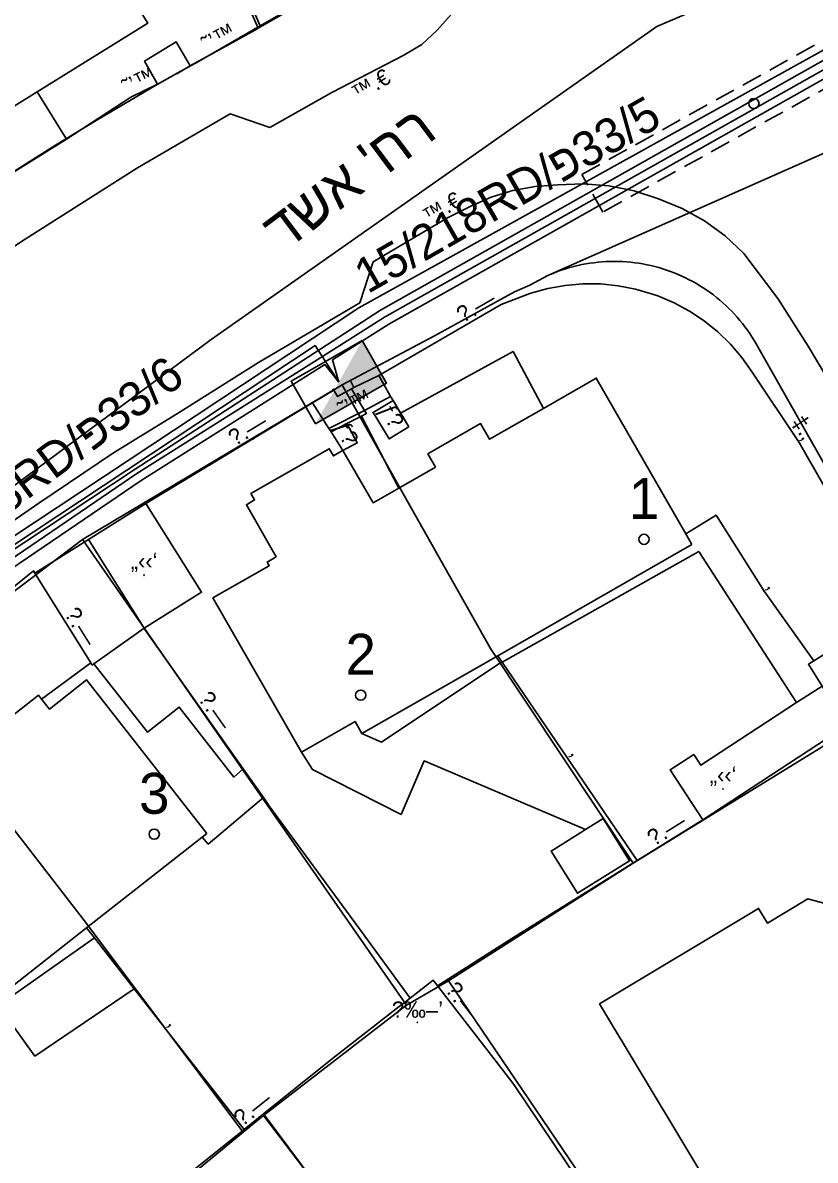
# Model space of a CAD drawing. Header units: metres. Extents: x 218299 to 220222, y 572714 to 574340.
# Drawn here: x 218944.1 to 218982.8, y 573339.2 to 573394.8 of the extents above; entities that cross this region are included whole.
import ezdxf
from ezdxf.enums import TextEntityAlignment as Align

# ---------------------------------------------------------------- set-up
doc = ezdxf.new("R2010")
doc.units = ezdxf.units.M
doc.header["$MEASUREMENT"] = 0
doc.linetypes.add('DASH15', pattern=[1.5, 1, -0.5])
for name, color, linetype in [('1601', 44, 'LANDBORDER'), ('1602', 44, 'Continuous'), ('1603', 44, 'Continuous'), ('6091', 102, 'CABLEUNDEXIST03'), ('6151', 102, 'CABLEUNDEXIST03'), ('6261', 7, 'Continuous'), ('6701', 7, 'DASH15'), ('6916', 7, 'Continuous'), ('A_POINTS', 2, 'Continuous'), ('I_OTHER', 7, 'Continuous'), ('M2200', 253, 'Continuous'), ('M2207', 253, 'Continuous'), ('M2401', 7, 'Continuous'), ('M2404', 7, 'Continuous'), ('M2407', 253, 'Continuous'), ('M2408', 253, 'Continuous'), ('M2412', 253, 'Continuous'), ('M2420', 253, 'Continuous'), ('M2601', 253, 'Continuous'), ('M2602', 253, 'Continuous'), ('M2604', 253, 'Continuous'), ('M2605', 253, 'Continuous'), ('M2612', 253, 'Continuous'), ('M2804', 253, 'Continuous')]:
    doc.layers.add(name, color=color, linetype=linetype)
doc.styles.add('HEBTXT', font='HEBTXT')
doc.styles.add('MAVAT_HEBTXT', font='HEBTXT')
doc.linetypes.add('CABLEUNDEXIST03', pattern='A,3.5,[222,elecad.shx,S=0.01,R=0,X=0,Y=0],1.5', length=5)
doc.linetypes.add('LANDBORDER', pattern='A,6.25,[208,elecad.shx,S=0.02,R=0,X=-0.6,Y=0],12.5,[208,elecad.shx,S=0.02,R=180,X=0.6,Y=0],6.25', length=25)

# ---------------------------------------------------------------- blocks, each defined once
blk = doc.blocks.new('6261')
blk.add_lwpolyline([(-2, -1.2), (2, -1.2), (2, 1.2), (-2, 1.2)], close=True)
at = {"color": 0}
blk.add_solid([(2, 1.2), (-2, -1.2), (2, -1.2)], dxfattribs=at)
at = {"color": 0, "style": 'HEBTXT'}
blk.add_attdef('PIL_NAME', (2.689, 2.418), '', height=1.7, dxfattribs=at)
at = {"style": 'HEBTXT'}
blk.add_attdef('CAMUT_MONIM', (2.489, 0.218), '', height=1.7, dxfattribs=at)
at = {"color": 0, "style": 'HEBTXT', "flags": 1}
for tag, p in [('TYPE', (2.585, -1.773)), ('MAP_TYPE', (2.689, -3.782))]:
    blk.add_attdef(tag, p, '', height=1.7, dxfattribs=at)
blk = doc.blocks.new('6916')
at = {"layer": 'A_POINTS'}
blk.add_circle((0, 0), 0.25, dxfattribs=at)
at = {"color": 0, "style": 'HEBTXT'}
for tag, p in [('HTCH', (0.006, 3.527)), ('PIPE', (0.049, 1.33))]:
    blk.add_attdef(tag, text='', height=1.7, dxfattribs=at).set_placement(p, align=Align.MIDDLE_CENTER)
blk = doc.blocks.new('1603')
at = {"layer": 'A_POINTS'}
blk.add_circle((0, 0), 0.25, dxfattribs=at)
at = {"color": 0, "style": 'HEBTXT'}
blk.add_attdef('PARCEL_NUM', text='', height=2, dxfattribs=at).set_placement((0, 1), align=Align.CENTER)
at = {"color": 0, "style": 'HEBTXT', "flags": 1}
blk.add_attdef('LOT_NUM', text='', height=2, dxfattribs=at).set_placement((0, -2.5), align=Align.CENTER)
blk = doc.blocks.new('M2404')
blk.add_circle((0, 0), 0.025)
at = {"style": 'MAVAT_HEBTXT'}
blk.add_attdef('NAME', text='', height=0.8, dxfattribs=at).set_placement((0, 1.59), align=Align.MIDDLE)
blk = doc.blocks.new('M2804')
blk.add_circle((0, 0), 0.025)
at = {"style": 'MAVAT_HEBTXT'}
blk.add_attdef('NAME', text='', height=0.8, dxfattribs=at).set_placement((0, 1.59), align=Align.MIDDLE)
blk = doc.blocks.new('M2601')
blk.add_circle((0, 0), 0.025)
at = {"style": 'MAVAT_HEBTXT'}
blk.add_attdef('NAME', text='', height=0.8, dxfattribs=at).set_placement((0, 1.59), align=Align.MIDDLE)
blk = doc.blocks.new('M2604')
blk.add_circle((0, 0), 0.025)
at = {"style": 'MAVAT_HEBTXT'}
blk.add_attdef('NAME', text='', height=0.8, dxfattribs=at).set_placement((0, 1.59), align=Align.MIDDLE)
blk = doc.blocks.new('M2605')
blk.add_circle((0, 0), 0.025)
at = {"style": 'MAVAT_HEBTXT'}
blk.add_attdef('NAME', text='', height=0.8, dxfattribs=at).set_placement((0, 1.59), align=Align.MIDDLE)
blk = doc.blocks.new('M2612')
blk.add_circle((0, 0), 0.025)
at = {"style": 'MAVAT_HEBTXT'}
blk.add_attdef('NAME', text='', height=0.8, dxfattribs=at).set_placement((0, 1.59), align=Align.MIDDLE)
blk = doc.blocks.new('M2207')
blk.add_circle((0, 0), 0.025)
at = {"style": 'MAVAT_HEBTXT'}
blk.add_attdef('NAME', text='', height=0.8, dxfattribs=at).set_placement((0, 1.59), align=Align.MIDDLE)
blk = doc.blocks.new('M2412')
blk.add_circle((0, 0), 0.025)
at = {"style": 'MAVAT_HEBTXT'}
blk.add_attdef('NAME', text='', height=0.8, dxfattribs=at).set_placement((0, 1.59), align=Align.MIDDLE)
blk = doc.blocks.new('111')
at = {"layer": 'M2200'}
for points in [[(218936.167, 573395.011, 568.91), (218937.753, 573395.631, 568.894), (218942.687, 573397.561, 568.845), (218947.326, 573399.375, 568.8), (218950.206, 573394.78, 569.04), (218944.802, 573391.426, 568.968), (218939.68, 573388.246, 568.901), (218932.023, 573383.493, 568.8), (218932.023, 573383.493, 568.8), (218929.45, 573387.324, 568.8), (218927.124, 573390.786, 568.8), (218927.508, 573390.995, 568.8), (218926.212, 573393.063, 568.08), (218928.271, 573394.353, 568.08), (218929.558, 573392.299, 568.8), (218931.47, 573393.497, 569.04), (218931.891, 573392.826, 569.04), (218934.334, 573394.481, 569.04), (218934.684, 573394.073, 569.04)], [(218976.798, 573369.28, 568.32), (218967.315, 573363.843, 568.461), (218960.678, 573360.037, 568.56), (218960.678, 573360.037, 568.56), (218960.341, 573360.625, 568.8), (218957.72, 573359.122, 568.56), (218957.72, 573359.122, 568.56), (218953.391, 573366.671, 568.56), (218956.142, 573368.248, 568.8), (218956.041, 573368.424, 568.8), (218956.489, 573368.681, 568.8), (218955.027, 573371.231, 568.32), (218955.43, 573371.462, 568.44), (218955.252, 573371.771, 568.44), (218959.082, 573373.967, 568.44), (218959.281, 573373.619, 568.44), (218959.643, 573373.827, 568.253), (218959.746, 573373.886, 568.2), (218959.746, 573373.886, 568.2), (218961.217, 573371.322, 568.68), (218962.479, 573372.045, 568.68), (218964.263, 573373.068, 568.68), (218963.891, 573373.717, 568.44), (218966.475, 573375.199, 568.44), (218966.917, 573374.429, 568.8), (218969.554, 573375.941, 568.557), (218972.131, 573377.419, 568.32), (218976.498, 573369.802, 568.32)], [(218953.101, 573355.154, 568.08), (218952.863, 573354.967, 568.075), (218947.218, 573350.535, 567.959), (218941.436, 573345.996, 567.84), (218939.271, 573348.772, 567.883), (218938.037, 573350.354, 567.908), (218935.51, 573353.594, 567.96), (218935.849, 573353.882, 567.96), (218933.161, 573357.313, 567.72), (218937.43, 573360.656, 567.6), (218937.43, 573360.656, 567.6), (218938.559, 573359.214, 567.6), (218939.628, 573360.051, 567.6), (218941.251, 573357.978, 567.84), (218941.251, 573357.978, 567.84), (218941.329, 573358.039, 567.85), (218943.052, 573359.388, 568.08), (218942.518, 573360.07, 567.72), (218943.487, 573360.83, 567.72), (218944.872, 573361.915, 567.72), (218945.019, 573361.728, 567.82), (218945.401, 573361.24, 568.08), (218947.219, 573362.664, 568.08)], [(218990.484, 573340.15, 571.021), (218987.849, 573338.565, 571.44), (218988.319, 573337.784, 571.44), (218988.169, 573337.694, 571.435), (218980.537, 573333.104, 571.2), (218972.29, 573346.816, 571.44), (218980.057, 573351.488, 571.44), (218980.489, 573350.771, 571.44), (218982.472, 573351.963, 571.2), (218983.61, 573351.654, 571.2), (218983.977, 573351.04, 571.19)]]:
    blk.add_polyline3d(points, close=True, dxfattribs=at)
at = {"layer": 'M2207'}
for points in [[(218944.802, 573391.426, 568.755), (218939.68, 573388.246, 568.755), (218941.12, 573385.927, 568.53), (218941.12, 573385.927, 568.53), (218946.242, 573389.106, 568.53), (218946.242, 573389.106, 568.53), (218944.802, 573391.426, 568.755)], [(218947.314, 573369.523, 566.94), (218947.314, 573369.523, 566.94), (218950.028, 573365.191, 566.94), (218950.028, 573365.191, 566.94), (218950.028, 573365.191, 566.94), (218952.836, 573366.951, 566.94), (218950.122, 573371.282, 566.94), (218950.122, 573371.282, 566.94), (218947.314, 573369.523, 566.94)], [(218986.843, 573366.143, 568.86), (218986.735, 573366.076, 568.86), (218982.758, 573363.591, 568.86), (218982.497, 573363.429, 568.86), (218982.497, 573363.429, 568.86), (218983.162, 573362.364, 568.86), (218984.371, 573360.428, 568.86), (218984.371, 573360.428, 568.86), (218988.66, 573363.106, 568.86), (218988.66, 573363.106, 568.86), (218988.717, 573363.142, 568.86), (218988.717, 573363.142, 568.86), (218986.843, 573366.143, 568.86)], [(218983.162, 573362.364, 567.9), (218981.92, 573361.552, 567.9), (218977.24, 573358.492, 567.9), (218976.894, 573359.021, 567.3), (218975.734, 573358.263, 567.3), (218977.33, 573355.823, 567.3), (218977.33, 573355.823, 567.3), (218984.371, 573360.428, 567.9)], [(218972.462, 573355.88, 568.02), (218973.751, 573353.814, 568.02), (218971.21, 573352.229, 568.02), (218969.921, 573354.295, 568.02), (218971.191, 573355.088, 568.02), (218971.595, 573355.34, 568.02), (218972.462, 573355.88, 568.02)]]:
    blk.add_polyline3d(points, close=True, dxfattribs=at)
at = {"layer": 'M2401'}
for points in [[(218914.177, 573359.592, 563.974), (218917.407, 573362.322, 564.094), (218917.64, 573364.127, 564.094), (218923.467, 573369.159, 564.454), (218927.459, 573372.308, 564.574), (218934.452, 573377.593, 564.574), (218939.895, 573381.363, 564.694), (218944.219, 573384.212, 564.814), (218949.7, 573387.698, 564.814), (218954.229, 573390.338, 564.814), (218956.178, 573389.676, 564.814), (218959.209, 573391.382, 564.934), (218962.718, 573393.208, 565.054), (218963.604, 573393.735, 565.054), (218964.359, 573394.435, 565.054), (218965.443, 573395.665, 565.125)], [(218984.909, 573374.9, 565.894), (218982.491, 573378.988, 565.774), (218981.006, 573381.318, 565.671), (218979.335, 573383.518, 565.534), (218978.431, 573384.371, 565.472), (218977.42, 573385.111, 565.411), (218976.325, 573385.719, 565.351), (218975.172, 573386.182, 565.294), (218973.983, 573386.574, 565.242), (218972.747, 573386.823, 565.184), (218971.491, 573386.921, 565.121), (218970.242, 573386.868, 565.054), (218969.144, 573386.793, 565.054), (218968.056, 573386.591, 565.054), (218966.997, 573386.266, 565.054), (218965.99, 573385.826, 565.054), (218964.861, 573385.263, 565.054), (218961.22, 573383.11, 565.054), (218960.565, 573381.107, 565.054), (218955.614, 573378.184, 564.934), (218951.667, 573375.69, 564.814), (218948.539, 573373.772, 564.574), (218944.879, 573371.309, 564.454), (218941.54, 573369.015, 564.454)]]:
    blk.add_polyline3d(points, dxfattribs=at)
at = {"layer": 'M2404'}
for points in [[(218914.177, 573359.592, 563.974), (218917.407, 573362.322, 564.094), (218917.64, 573364.127, 564.094), (218923.467, 573369.159, 564.454), (218927.459, 573372.308, 564.574), (218934.452, 573377.593, 564.574), (218939.895, 573381.363, 564.694), (218944.219, 573384.212, 564.814), (218949.7, 573387.698, 564.814), (218954.229, 573390.338, 564.814), (218956.178, 573389.676, 564.814), (218959.209, 573391.382, 564.934), (218962.718, 573393.208, 565.054), (218963.604, 573393.735, 565.054), (218964.359, 573394.435, 565.054), (218965.443, 573395.665, 565.125)], [(218984.909, 573374.9, 565.894), (218982.491, 573378.988, 565.774), (218981.006, 573381.318, 565.671), (218979.335, 573383.518, 565.534), (218978.431, 573384.371, 565.472), (218977.42, 573385.111, 565.411), (218976.325, 573385.719, 565.351), (218975.172, 573386.182, 565.294), (218973.983, 573386.574, 565.242), (218972.747, 573386.823, 565.184), (218971.491, 573386.921, 565.121), (218970.242, 573386.868, 565.054), (218969.144, 573386.793, 565.054), (218968.056, 573386.591, 565.054), (218966.997, 573386.266, 565.054), (218965.99, 573385.826, 565.054), (218964.861, 573385.263, 565.054), (218961.22, 573383.11, 565.054), (218960.565, 573381.107, 565.054), (218955.614, 573378.184, 564.934), (218951.667, 573375.69, 564.814), (218948.539, 573373.772, 564.574), (218944.879, 573371.309, 564.454), (218941.54, 573369.015, 564.454)]]:
    blk.add_polyline3d(points, dxfattribs=at)
at = {"layer": 'M2407'}
for points in [[(218962.563, 573375.71, 565.727), (218968.065, 573378.726, 565.907), (218969.554, 573375.941, 565.907)], [(218967.523, 573363.537, 565.997), (218977.135, 573368.943, 565.997), (218981.92, 573361.552, 566.177)], [(218945.019, 573361.728, 565.134), (218947.428, 573363.5, 565.134)], [(218947.58, 573363.447, 565.134), (218950.193, 573360.112, 565.314), (218951.748, 573361.333, 565.314), (218954.414, 573357.913, 565.494), (218954.875, 573358.313, 565.494)], [(218967.512, 573363.553, 566.034), (218961.629, 573359.625, 566.034), (218960.678, 573360.037, 566.034)], [(218957.72, 573359.122, 566.034), (218958.257, 573358.274, 566.034), (218962.592, 573356.073, 566.034), (218963.716, 573358.704, 566.034), (218971.595, 573355.34, 566.034)], [(218955.857, 573356.919, 565.457), (218953.163, 573354.631, 565.457), (218952.863, 573354.967, 565.457)], [(218949.539, 573347.563, 565.65), (218944.695, 573344.265, 565.56), (218942.894, 573346.737, 565.56), (218947.603, 573350.043, 565.56)]]:
    blk.add_polyline3d(points, dxfattribs=at)
at = {"layer": 'M2408'}
for points in [[(218961.138, 573397.735, 565.305), (218955.612, 573394.529, 565.125)], [(218961.503, 573377.553, 565.099), (218960.276, 573376.961, 565.099)], [(218958.26, 573376.205, 565.099), (218959.3, 573376.826, 565.099)], [(218947.314, 573369.523, 564.559), (218944.691, 573367.881, 564.559)]]:
    blk.add_polyline3d(points, dxfattribs=at)
at = {"layer": 'M2412'}
for points in [[(218962.971, 573375.033, 565.945), (218962.971, 573375.033, 565.945), (218961.999, 573374.447, 565.945), (218961.223, 573375.736, 565.195), (218962.194, 573376.322, 565.195), (218962.194, 573376.322, 565.195), (218962.971, 573375.033, 565.945)], [(218959.746, 573373.886, 565.795), (218960.443, 573374.255, 565.795), (218960.443, 573374.255, 565.795), (218960.443, 573374.255, 565.795), (218959.938, 573375.208, 565.12), (218959.938, 573375.208, 565.12), (218959.938, 573375.208, 565.12), (218959.165, 573374.793, 565.12)]]:
    blk.add_polyline3d(points, close=True, dxfattribs=at)
at = {"layer": 'M2420', "linetype": 'Continuous', "lineweight": -3}
blk.add_lwpolyline([(218815, 573271.12), (218820.09, 573275.12), (218861.3, 573307.12), (218922.3, 573356.31), (218953.3, 573379.31), (218975.09, 573394.62), (219016.09, 573412.12), (219055, 573427.19), (219099.41, 573445.88), (219110.2, 573450.38), (219123.3, 573457.88), (219130.09, 573462.38), (219137.3, 573467.38), (219141.09, 573470.12), (219151.91, 573480.62), (219163.91, 573496.88), (219171.3, 573512.19), (219176.8, 573527.5), (219181.7, 573546.81)], dxfattribs=at)
at = {"layer": 'M2601'}
for points in [[(218960.657, 573375.564, 567.482), (218962.479, 573372.045, 567.482)], [(218976.498, 573369.802, 567.595), (218977.985, 573370.714, 567.595), (218980.328, 573366.999, 567.595), (218980.328, 573366.999, 567.595)], [(218980.328, 573366.999, 568.195), (218982.758, 573363.591, 568.195)], [(218967.315, 573363.843, 568.045), (218967.512, 573363.553, 568.039), (218967.523, 573363.537, 568.039), (218972.527, 573356.186, 567.895), (218974.126, 573353.828, 567.895)], [(218947.218, 573350.535, 566.582), (218947.603, 573350.043, 566.582), (218949.539, 573347.563, 566.582), (218951.011, 573345.679, 566.582), (218954.914, 573340.682, 566.732)], [(218955.857, 573341.439, 569.47), (218959.635, 573336.391, 569.47), (218963.042, 573332.139, 569.47)]]:
    blk.add_polyline3d(points, dxfattribs=at)
at = {"layer": 'M2602'}
for points in [[(218951.552, 573403.772, 567.33), (218955.612, 573394.529, 566.88), (218955.612, 573394.529, 566.88)], [(218952.275, 573392.693, 566.28), (218951.597, 573393.862, 566.355), (218950.055, 573392.927, 566.355), (218950.683, 573391.801, 566.355), (218950.683, 573391.801, 566.355)], [(218952.275, 573392.693, 566.58), (218951.624, 573392.3, 566.58)], [(218960.097, 573377.317, 566.507), (218960.276, 573376.961, 566.507), (218960.276, 573376.961, 566.507), (218960.162, 573376.897, 566.507), (218959.484, 573376.515, 566.507), (218959.3, 573376.826, 566.507), (218959.259, 573376.896, 566.507)], [(218959.938, 573375.208, 565.907), (218960.657, 573375.564, 565.907), (218960.894, 573375.682, 565.907), (218960.805, 573375.83, 565.907), (218960.162, 573376.897, 565.907)], [(218956.133, 573356.528, 567.107), (218960.511, 573350.554, 567.298)], [(218960.511, 573350.554, 567.298), (218963.038, 573347.105, 567.407)]]:
    blk.add_polyline3d(points, dxfattribs=at)
at = {"layer": 'M2604'}
blk.add_polyline3d([(218986.735, 573366.076, 568.345), (218982.047, 573374.268, 568.045), (218979.74, 573377.717, 568.045), (218979.246, 573378.421, 568.001), (218978.688, 573379.076, 567.963), (218978.072, 573379.676, 567.933), (218977.402, 573380.217, 567.911), (218976.686, 573380.695, 567.897), (218975.928, 573381.104, 567.891), (218975.136, 573381.441, 567.893), (218974.877, 573381.533, 567.895), (218974.877, 573381.533, 567.895)], dxfattribs=at)
at = {"layer": 'M2605'}
for points in [[(218949.388, 573391.16, 565.53), (218949.388, 573391.16, 565.53), (218946.242, 573389.106, 565.53)], [(218974.877, 573381.533, 565.945), (218974.047, 573381.775, 565.945), (218973.198, 573381.939, 565.945), (218972.337, 573382.024, 565.945), (218971.473, 573382.029, 565.945), (218970.611, 573381.954, 565.945), (218969.76, 573381.8, 565.945), (218968.927, 573381.567, 565.945), (218968.119, 573381.259, 565.945), (218967.486, 573381.023, 565.945), (218961.503, 573377.553, 565.945), (218961.503, 573377.553, 565.945), (218961.971, 573376.695, 565.945), (218962.072, 573376.525, 565.945), (218962.194, 573376.322, 565.945), (218962.563, 573375.71, 565.945), (218962.971, 573375.033, 565.945)], [(218959.746, 573373.886, 565.945), (218959.746, 573373.886, 565.945), (218959.165, 573374.793, 565.945), (218959.064, 573374.95, 565.945), (218958.26, 573376.205, 565.945), (218958.26, 573376.205, 565.945), (218950.122, 573371.282, 565.495)], [(218960.443, 573374.255, 565.907), (218959.938, 573375.208, 565.907)], [(218950.028, 573365.191, 565.457), (218947.58, 573363.447, 565.312), (218947.498, 573363.388, 565.307), (218947.428, 573363.5, 565.307), (218944.691, 573367.881, 565.307), (218944.619, 573367.997, 565.307), (218943.507, 573367.079, 565.307)], [(218950.028, 573365.191, 565.907), (218950.073, 573365.128, 565.907), (218954.875, 573358.313, 565.907), (218955.857, 573356.919, 565.907), (218955.857, 573356.919, 565.907), (218956.133, 573356.528, 565.907), (218956.133, 573356.528, 565.907)], [(218977.33, 573355.823, 567.352), (218974.126, 573353.828, 567.352), (218970.597, 573351.631, 567.352)], [(218970.597, 573351.631, 567.352), (218967.996, 573350.012, 567.352), (218964.371, 573347.71, 567.488)], [(218962.497, 573346.685, 567.952), (218962.806, 573346.925, 567.952), (218962.806, 573346.925, 567.952), (218963.038, 573347.105, 567.952), (218964.163, 573347.979, 567.952), (218967.507, 573343.644, 568.335)], [(218948.884, 573335.842, 567.952), (218954.914, 573340.682, 567.952), (218955.857, 573341.439, 567.952), (218959.232, 573344.148, 567.952), (218962.497, 573346.685, 567.952)], [(218967.507, 573343.644, 568.335), (218968.092, 573342.885, 568.402), (218971.343, 573338.046, 568.702), (218977.525, 573329.088, 568.852), (218980.124, 573325.378, 568.702), (218979.998, 573325.298, 568.702)]]:
    blk.add_polyline3d(points, dxfattribs=at)
at = {"layer": 'M2612'}
for points in [[(218955.612, 573394.529, 566.88), (218955.468, 573394.449, 566.873), (218952.275, 573392.693, 566.73), (218952.275, 573392.693, 566.73), (218952.275, 573392.693, 566.73)], [(218949.388, 573391.16, 566.88), (218950.683, 573391.801, 566.805)], [(218962.072, 573376.525, 566.807), (218960.805, 573375.83, 566.807), (218959.064, 573374.95, 566.807)]]:
    blk.add_polyline3d(points, dxfattribs=at)
at = {"layer": 'M2207'}
ref = blk.add_blockref('M2207', (218950.03, 573367.785), dxfattribs=dict(at, xscale=0.5, yscale=0.5, zscale=0.5))
ref.add_attrib('NAME', '„‹‹‘', dxfattribs={"layer": '0', "height": 0.8, "style": 'MAVAT_HEBTXT'}).set_placement((218950.03, 573368.41), align=Align.MIDDLE)
ref = blk.add_blockref('M2207', (218978.329, 573357.33), dxfattribs=dict(at, xscale=0.5, yscale=0.5, zscale=0.5))
ref.add_attrib('NAME', '„‹‹‘', dxfattribs={"layer": '0', "height": 0.8, "style": 'MAVAT_HEBTXT'}).set_placement((218978.329, 573357.955), align=Align.MIDDLE)
at = {"layer": 'M2404'}
ref = blk.add_blockref('M2404', (218960.827, 573392.224), dxfattribs=dict(at, xscale=0.5, yscale=0.5, zscale=0.5))
ref.add_attrib('NAME', '™.€', dxfattribs={"layer": '0', "height": 0.8, "rotation": 30.5961, "style": 'MAVAT_HEBTXT'}).set_placement((218961.107, 573391.75), align=Align.MIDDLE)
ref = blk.add_blockref('M2404', (218964.861, 573385.263), dxfattribs=dict(at, xscale=0.5, yscale=0.5, zscale=0.5))
ref.add_attrib('NAME', '™.€', dxfattribs={"layer": '0', "height": 0.8, "rotation": 30.5961, "style": 'MAVAT_HEBTXT'}).set_placement((218964.581, 573385.736), align=Align.MIDDLE)
at = {"layer": 'M2412'}
ref = blk.add_blockref('M2412', (218961.223, 573375.736), dxfattribs=dict(at, xscale=0.5, yscale=0.5, zscale=0.5))
ref.add_attrib('NAME', 'ƒ\x8e', dxfattribs={"layer": '0', "height": 0.8, "rotation": 301.0634, "style": 'MAVAT_HEBTXT'}).set_placement((218962.04, 573375.538), align=Align.MIDDLE)
ref = blk.add_blockref('M2412', (218960.219, 573374.677), dxfattribs=dict(at, xscale=0.5, yscale=0.5, zscale=0.5))
ref.add_attrib('NAME', 'ƒ\x8e', dxfattribs={"layer": '0', "height": 0.8, "rotation": 297.8892, "style": 'MAVAT_HEBTXT'}).set_placement((218959.82, 573374.703), align=Align.MIDDLE)
at = {"layer": 'M2601'}
ref = blk.add_blockref('M2601', (218980.328, 573366.999), dxfattribs=dict(at, xscale=0.5, yscale=0.5, zscale=0.5))
ref.add_attrib('NAME', '‚', dxfattribs={"layer": '0', "height": 0.8, "rotation": 304.2411, "style": 'MAVAT_HEBTXT'}).set_placement((218980.783, 573367.308), align=Align.MIDDLE)
ref = blk.add_blockref('M2601', (218970.722, 573358.837), dxfattribs=dict(at, xscale=0.5, yscale=0.5, zscale=0.5))
ref.add_attrib('NAME', '‚', dxfattribs={"layer": '0', "height": 0.8, "rotation": 304.2411, "style": 'MAVAT_HEBTXT'}).set_placement((218971.177, 573359.146), align=Align.MIDDLE)
ref = blk.add_blockref('M2601', (218951.066, 573345.608), dxfattribs=dict(at, xscale=0.5, yscale=0.5, zscale=0.5))
ref.add_attrib('NAME', '‚', dxfattribs={"layer": '0', "height": 0.8, "rotation": 307.9963, "style": 'MAVAT_HEBTXT'}).set_placement((218951.5, 573345.946), align=Align.MIDDLE)
at = {"layer": 'M2604'}
ref = blk.add_blockref('M2604', (218981.767, 573374.687), dxfattribs=dict(at, xscale=0.5, yscale=0.5, zscale=0.5))
ref.add_attrib('NAME', '‡.‚', dxfattribs={"layer": '0', "height": 0.8, "rotation": 303.7697, "style": 'MAVAT_HEBTXT'}).set_placement((218982.224, 573374.993), align=Align.MIDDLE)
at = {"layer": 'M2605'}
ref = blk.add_blockref('M2605', (218966.517, 573380.461), dxfattribs=dict(at, xscale=0.5, yscale=0.5, zscale=0.5))
ref.add_attrib('NAME', '\x9a.—', dxfattribs={"layer": '0', "height": 0.8, "rotation": 30.1128, "style": 'MAVAT_HEBTXT'}).set_placement((218966.241, 573380.937), align=Align.MIDDLE)
ref = blk.add_blockref('M2605', (218955.368, 573374.455), dxfattribs=dict(at, xscale=0.5, yscale=0.5, zscale=0.5))
ref.add_attrib('NAME', '\x9a.—', dxfattribs={"layer": '0', "height": 0.8, "rotation": 31.1698, "style": 'MAVAT_HEBTXT'}).set_placement((218955.083, 573374.926), align=Align.MIDDLE)
ref = blk.add_blockref('M2605', (218946.5, 573364.984), dxfattribs=dict(at, xscale=0.5, yscale=0.5, zscale=0.5))
ref.add_attrib('NAME', '\x9a.—', dxfattribs={"layer": '0', "height": 0.8, "rotation": 301.9929, "style": 'MAVAT_HEBTXT'}).set_placement((218946.967, 573365.276), align=Align.MIDDLE)
ref = blk.add_blockref('M2605', (218953.081, 573360.86), dxfattribs=dict(at, xscale=0.5, yscale=0.5, zscale=0.5))
ref.add_attrib('NAME', '\x9a.—', dxfattribs={"layer": '0', "height": 0.8, "rotation": 305.1693, "style": 'MAVAT_HEBTXT'}).set_placement((218953.53, 573361.176), align=Align.MIDDLE)
ref = blk.add_blockref('M2605', (218975.842, 573354.896), dxfattribs=dict(at, xscale=0.5, yscale=0.5, zscale=0.5))
ref.add_attrib('NAME', '\x9a.—', dxfattribs={"layer": '0', "height": 0.8, "rotation": 31.9072, "style": 'MAVAT_HEBTXT'}).set_placement((218975.551, 573355.363), align=Align.MIDDLE)
ref = blk.add_blockref('M2605', (218965.192, 573346.645), dxfattribs=dict(at, xscale=0.5, yscale=0.5, zscale=0.5))
ref.add_attrib('NAME', '\x9a.—', dxfattribs={"layer": '0', "height": 0.8, "rotation": 307.6455, "style": 'MAVAT_HEBTXT'}).set_placement((218965.627, 573346.981), align=Align.MIDDLE)
ref = blk.add_blockref('M2605', (218955.67, 573341.289), dxfattribs=dict(at, xscale=0.5, yscale=0.5, zscale=0.5))
ref.add_attrib('NAME', '\x9a.—', dxfattribs={"layer": '0', "height": 0.8, "rotation": 38.7538, "style": 'MAVAT_HEBTXT'}).set_placement((218955.326, 573341.718), align=Align.MIDDLE)
at = {"layer": 'M2612'}
ref = blk.add_blockref('M2612', (218953.944, 573393.611), dxfattribs=dict(at, xscale=0.5, yscale=0.5, zscale=0.5))
ref.add_attrib('NAME', '˜’™', dxfattribs={"layer": '0', "height": 0.8, "rotation": 28.8088, "style": 'MAVAT_HEBTXT'}).set_placement((218953.678, 573394.093), align=Align.MIDDLE)
ref = blk.add_blockref('M2612', (218950.036, 573391.48), dxfattribs=dict(at, xscale=0.5, yscale=0.5, zscale=0.5))
ref.add_attrib('NAME', '˜’™', dxfattribs={"layer": '0', "height": 0.8, "rotation": 26.3225, "style": 'MAVAT_HEBTXT'}).set_placement((218949.792, 573391.973), align=Align.MIDDLE)
ref = blk.add_blockref('M2612', (218960.58, 573375.716), dxfattribs=dict(at, xscale=0.5, yscale=0.5, zscale=0.5))
ref.add_attrib('NAME', '˜’™', dxfattribs={"layer": '0', "height": 0.8, "rotation": 26.8114, "style": 'MAVAT_HEBTXT'}).set_placement((218960.332, 573376.207), align=Align.MIDDLE)
at = {"layer": 'M2804'}
ref = blk.add_blockref('M2804', (218963.387, 573345.916, 571.89), dxfattribs=dict(at, xscale=0.5, yscale=0.5, zscale=0.5))
ref.add_attrib('NAME', '\x8d‰–’', dxfattribs={"layer": '0', "height": 0.8, "style": 'MAVAT_HEBTXT'}).set_placement((218963.387, 573346.541, 571.89), align=Align.MIDDLE)

msp = doc.modelspace()

# ---------------------------------------------------------------- linework, layer by layer
at = {"layer": '1601'}
for points in [[(218840.606, 573282.601), (218852.366, 573292.291), (218860.016, 573298.551), (218867.756, 573304.951), (218875.466, 573311.281), (218883.196, 573317.621), (218890.836, 573324.011), (218898.566, 573330.351), (218906.216, 573336.611), (218914.066, 573343.091), (218921.696, 573349.371), (218929.406, 573355.661), (218937.916, 573362.631), (218947.026, 573369.521), (218959.706, 573377.091), (218964.2246, 573379.4955), (218968.13, 573381.64), (218968.8731, 573381.9691), (218969.758, 573382.44), (218994.596, 573393.441), (218999.436, 573395.541), (219008.876, 573399.451), (219018.046, 573403.301), (219027.366, 573407.241)], [(219027.366, 573407.241), (219018.046, 573403.301), (219008.876, 573399.451), (218999.436, 573395.541), (218994.596, 573393.441), (218969.758, 573382.44), (218968.8731, 573381.9691), (218968.13, 573381.64), (218964.2246, 573379.4955), (218959.706, 573377.091), (218947.026, 573369.521), (218937.916, 573362.631), (218929.406, 573355.661), (218921.696, 573349.371), (218914.066, 573343.091), (218906.216, 573336.611), (218898.566, 573330.351), (218890.836, 573324.011), (218883.196, 573317.621), (218875.466, 573311.281), (218867.756, 573304.951), (218860.016, 573298.551), (218852.366, 573292.291), (218840.606, 573282.601)]]:
    msp.add_lwpolyline(points, dxfattribs=at)
at = {"layer": '1602'}
for points in [[(219027.366, 573407.241), (219018.046, 573403.301), (219008.876, 573399.451), (218999.436, 573395.541), (218994.596, 573393.441), (218969.758, 573382.44), (218968.8731, 573381.9691), (218968.13, 573381.64), (218964.2246, 573379.4955), (218959.706, 573377.091), (218947.026, 573369.521), (218937.916, 573362.631), (218929.406, 573355.661), (218921.696, 573349.371), (218914.066, 573343.091), (218906.216, 573336.611), (218898.566, 573330.351), (218890.836, 573324.011), (218883.196, 573317.621), (218875.466, 573311.281), (218867.756, 573304.951), (218860.016, 573298.551), (218852.366, 573292.291), (218840.606, 573282.601)], [(218951.66, 573403.84), (218955.7039, 573394.6431), (218952.68, 573392.91), (218951.6725, 573392.3434), (218950.6687, 573391.7702), (218949.6687, 573391.1905), (218948.6725, 573390.6042), (218947.6801, 573390.0115), (218946.6916, 573389.4122), (218945.7071, 573388.8066), (218944.7265, 573388.1945), (218943.7499, 573387.576), (218942.7774, 573386.9512), (218941.809, 573386.32), (218940.8448, 573385.6825), (218939.8847, 573385.0388), (218938.9289, 573384.3887), (218937.9773, 573383.7325), (218937.03, 573383.07), (218934.25, 573381.15), (218933.9018, 573380.8995), (218924.0126, 573393.6152), (218924.252, 573393.691), (218931.17, 573395.88)], [(218961.02, 573397.69), (218955.7039, 573394.6431), (218951.66, 573403.84)], [(218912.41, 573363.84), (218920.59, 573370.66), (218932.22, 573379.69), (218933.9018, 573380.8995), (218934.25, 573381.15), (218937.03, 573383.07), (218937.9773, 573383.7325), (218938.9289, 573384.3887), (218939.8847, 573385.0388), (218940.8448, 573385.6825), (218941.809, 573386.32), (218942.7774, 573386.9512), (218943.7499, 573387.576), (218944.7265, 573388.1945), (218945.7071, 573388.8066), (218946.6916, 573389.4122), (218947.6801, 573390.0115), (218948.6725, 573390.6042), (218949.6687, 573391.1905), (218950.6687, 573391.7702), (218951.6725, 573392.3434), (218952.68, 573392.91), (218955.7039, 573394.6431), (218961.02, 573397.69)], [(218989.056, 573363.001), (218979.944, 573379.095), (218979.8426, 573379.2674), (218979.737, 573379.4372), (218979.6271, 573379.6043), (218979.5131, 573379.7686), (218979.395, 573379.93), (218979.2729, 573380.0885), (218979.1469, 573380.2438), (218979.0171, 573380.3959), (218978.8835, 573380.5447), (218978.7462, 573380.6901), (218978.6053, 573380.8321), (218978.4609, 573380.9705), (218978.3131, 573381.1052), (218978.162, 573381.2362), (218978.0076, 573381.3634), (218977.8502, 573381.4866), (218977.6896, 573381.6059), (218977.5262, 573381.7212), (218977.3599, 573381.8323), (218977.1909, 573381.9393), (218977.0193, 573382.0419), (218976.8451, 573382.1403), (218976.6686, 573382.2343), (218976.4898, 573382.3238), (218976.3088, 573382.4088), (218976.1257, 573382.4893), (218975.9406, 573382.5652), (218975.7537, 573382.6364), (218975.5651, 573382.7029), (218975.3749, 573382.7647), (218975.1832, 573382.8218), (218974.9902, 573382.874), (218974.7959, 573382.9213), (218974.6004, 573382.9638), (218974.404, 573383.0014), (218974.2067, 573383.0341), (218974.0086, 573383.0618), (218973.8099, 573383.0846), (218973.6107, 573383.1024), (218973.4112, 573383.1152), (218973.2113, 573383.123), (218973.0113, 573383.1258), (218972.8114, 573383.1237), (218972.6115, 573383.1165), (218972.4119, 573383.1043), (218972.2126, 573383.0871), (218972.0138, 573383.065), (218971.8157, 573383.0379), (218971.6183, 573383.0058), (218971.4217, 573382.9689), (218971.2262, 573382.927), (218971.0317, 573382.8802), (218970.8385, 573382.8287), (218970.7652, 573382.8071), (218970.6466, 573382.7722), (218970.4562, 573382.711), (218970.2674, 573382.6451), (218970.0803, 573382.5745), (218969.758, 573382.44), (218994.596, 573393.441)], [(218980.336, 573325.171), (218964.906, 573347.941), (218973.936, 573353.701), (218989.056, 573363.001)]]:
    msp.add_lwpolyline(points, dxfattribs=at)
for points in [[(218962.736, 573371.681), (218959.7389, 573377.0323), (218959.706, 573377.091), (218964.2246, 573379.4955), (218968.13, 573381.64), (218968.8731, 573381.9691), (218969.758, 573382.44), (218970.0803, 573382.5745), (218970.2674, 573382.6451), (218970.4562, 573382.711), (218970.6466, 573382.7722), (218970.7652, 573382.8071), (218970.8385, 573382.8287), (218971.0317, 573382.8802), (218971.2262, 573382.927), (218971.4217, 573382.9689), (218971.6183, 573383.0058), (218971.8157, 573383.0379), (218972.0138, 573383.065), (218972.2126, 573383.0871), (218972.4119, 573383.1043), (218972.6115, 573383.1165), (218972.8114, 573383.1237), (218973.0113, 573383.1258), (218973.2113, 573383.123), (218973.4112, 573383.1152), (218973.6107, 573383.1024), (218973.8099, 573383.0846), (218974.0086, 573383.0618), (218974.2067, 573383.0341), (218974.404, 573383.0014), (218974.6004, 573382.9638), (218974.7959, 573382.9213), (218974.9902, 573382.874), (218975.1832, 573382.8218), (218975.3749, 573382.7647), (218975.5651, 573382.7029), (218975.7537, 573382.6364), (218975.9406, 573382.5652), (218976.1257, 573382.4893), (218976.3088, 573382.4088), (218976.4898, 573382.3238), (218976.6686, 573382.2343), (218976.8451, 573382.1403), (218977.0193, 573382.0419), (218977.1909, 573381.9393), (218977.3599, 573381.8323), (218977.5262, 573381.7212), (218977.6896, 573381.6059), (218977.8502, 573381.4866), (218978.0076, 573381.3634), (218978.162, 573381.2362), (218978.3131, 573381.1052), (218978.4609, 573380.9705), (218978.6053, 573380.8321), (218978.7462, 573380.6901), (218978.8835, 573380.5447), (218979.0171, 573380.3959), (218979.1469, 573380.2438), (218979.2729, 573380.0885), (218979.395, 573379.93), (218979.5131, 573379.7686), (218979.6271, 573379.6043), (218979.737, 573379.4372), (218979.8426, 573379.2674), (218979.944, 573379.095), (218989.056, 573363.001), (218973.936, 573353.701), (218966.966, 573364.191)], [(218964.906, 573347.941), (218962.846, 573346.761), (218947.0631, 573369.4677), (218947.026, 573369.521), (218959.706, 573377.091), (218959.7389, 573377.0323), (218962.736, 573371.681), (218966.966, 573364.191), (218973.936, 573353.701)], [(218955.866, 573341.361), (218954.866, 573340.541), (218947.056, 573350.961), (218941.786, 573357.761), (218937.9514, 573362.5864), (218937.916, 573362.631), (218947.026, 573369.521), (218947.0631, 573369.4677), (218962.846, 573346.761)], [(218947.726, 573334.641), (218947.286, 573334.271), (218929.4406, 573355.6196), (218929.406, 573355.661), (218937.916, 573362.631), (218937.9514, 573362.5864), (218941.786, 573357.761), (218947.056, 573350.961), (218954.866, 573340.541)], [(218963.246, 573331.671), (218955.866, 573341.361), (218962.846, 573346.761), (218964.906, 573347.941), (218980.336, 573325.171), (218972.276, 573320.051), (218968.496, 573324.871)], [(218968.496, 573324.871), (218972.276, 573320.051), (218964.266, 573313.701), (218947.726, 573334.641), (218954.866, 573340.541), (218955.866, 573341.361), (218963.246, 573331.671)]]:
    msp.add_lwpolyline(points, close=True, dxfattribs=at)
at = {"layer": '6091'}
msp.add_lwpolyline([(218833.8178, 573280.2444), (218873.1636, 573313.1623), (218899.0555, 573334.7826), (218924.582, 573355.471), (218935.5452, 573364.3344), (218960.5161, 573380.8489), (218984.5982, 573394.2208), (218989.7178, 573385.2455), (218989.8015, 573385.1271), (218989.59, 573385.1218), (218989.5905, 573384.8318), (218989.9657, 573384.8336), (218989.9654, 573384.8755)], dxfattribs=at)
at = {"layer": '6151'}
for points in [[(218859.7538, 573298.8254), (218859.7411, 573299.8704), (218869.2175, 573307.7788), (218872.0595, 573311.4111), (218878.9086, 573316.9938), (218904.9888, 573338.7573), (218922.4537, 573352.624), (218938.6922, 573365.7629), (218949.5992, 573372.967), (218961.5805, 573380.7413), (218984.2268, 573393.5259), (218988.8435, 573386.1933), (218989.6482, 573385.2455), (218989.6529, 573385.2108), (218989.4816, 573385.2094), (218989.4756, 573384.7551), (218989.8276, 573384.7551), (218989.8254, 573384.8755)], [(218905.9691, 573336.8372), (218905.4485, 573338.6115), (218922.7039, 573352.3119), (218938.9309, 573365.4415), (218949.6727, 573372.7484), (218959.1144, 573378.7108), (218961.7858, 573380.3978), (218984.0914, 573392.9902), (218988.5481, 573385.9116), (218989.5023, 573385.2455), (218989.5071, 573384.7711), (218989.7567, 573384.7738), (218989.7554, 573384.8755)], [(218959.5473, 573377.2212), (218959.2305, 573378.3111), (218961.991, 573380.0543), (218983.9561, 573392.4544), (218988.2528, 573385.63), (218989.3604, 573385.1928), (218989.3902, 573384.7959), (218989.6845, 573384.7899), (218989.6854, 573384.8755)], [(218959.5473, 573377.2212), (218958.3863, 573379.0165), (218942.2819, 573368.3596), (218932.665, 573380.0956)], [(218937.8175, 573362.8665), (218937.58, 573363.834), (218939.1696, 573365.1201), (218949.892, 573372.4138), (218958.8662, 573378.081), (218959.5473, 573377.2212)]]:
    msp.add_lwpolyline(points, dxfattribs=at)
at = {"layer": '6701'}
msp.add_lwpolyline([(218972.449, 573385.543), (218971.429, 573387.378), (218984.603, 573394.702), (218988.235, 573388.796), (218986.446, 573387.696), (218983.867, 573391.89)], close=True, dxfattribs=at)

# ---------------------------------------------------------------- block references
msp.add_blockref('111', (0, 0))
at = {"layer": '1603'}
for p, values in [((218974.4608, 573369.5365), {'PARCEL_NUM': '1'}), ((218960.6148, 573361.9166), {'PARCEL_NUM': '2'}), ((218950.5255, 573355.1175), {'PARCEL_NUM': '3'})]:
    msp.add_blockref('1603', p, dxfattribs=at).add_auto_attribs(values)
at = {"layer": '6261'}
ref = msp.add_blockref('6261', (218959.5473, 573377.2212), dxfattribs=dict(at, rotation=29.85999999999079))
ref.add_attrib('PIL_NAME', '15/218RD/פ33/5', (218960.9572, 573381.5154), dxfattribs={"layer": '0', "color": 0, "height": 1.7, "rotation": 29.86, "style": 'HEBTXT'})
ref = msp.add_blockref('6261', (218937.8175, 573362.8665), dxfattribs=dict(at, rotation=36.59999999998871))
ref.add_attrib('PIL_NAME', '15/218RD/פ33/6', (218938.7136, 573367.2965), dxfattribs={"layer": '0', "color": 0, "height": 1.7, "rotation": 36.6, "style": 'HEBTXT'})
at = {"layer": '6916', "rotation": 301.5884}
msp.add_blockref('6916', (218979.832, 573390.8484), dxfattribs=at)

# ---------------------------------------------------------------- texts
at = {"layer": 'I_OTHER', "style": 'HEBTXT'}
msp.add_text("דשא 'חר", height=2, rotation=36.82263, dxfattribs=at).set_placement((218964.4503, 573389.2601), align=Align.RIGHT)

doc.saveas('drawing.dxf')
